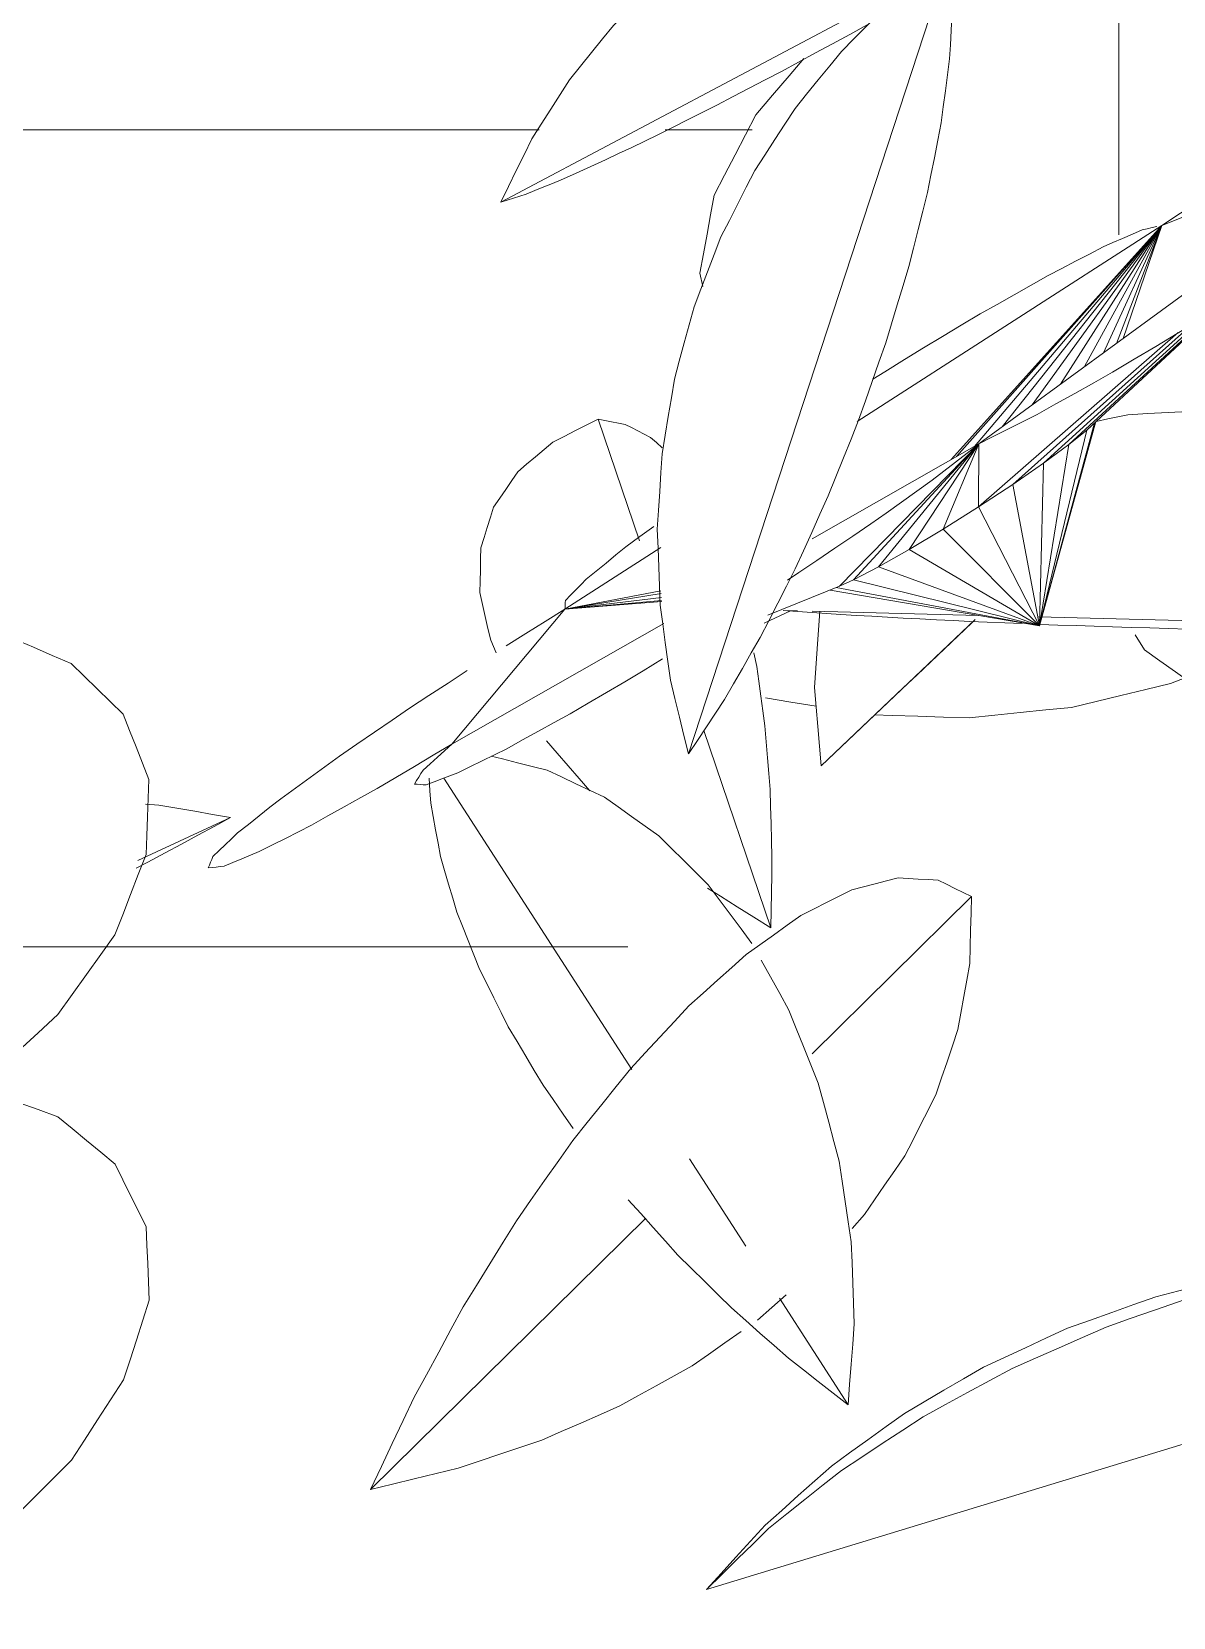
# Model space of a CAD drawing. Header units: metres. Extents: x 13.9 to 26.7, y -0.2 to 3.2.
# Drawn here: x 16.7628 to 16.8226, y 2.5649 to 2.6479 of the extents above; entities that cross this region are included whole.
import ezdxf

# ---------------------------------------------------------------- set-up
doc = ezdxf.new("R2010")
doc.units = ezdxf.units.M
doc.linetypes.add('_Pontos', pattern=[0.002, 0, -0.002])
for name, color, linetype, lineweight in [('Importações nas famílias', 10, 'Continuous', 5), ('Níveis', 50, 'Continuous', 9), ('Quadro estrutural', 7, 'Continuous', 5), ('Vegetação', 7, 'Continuous', 5)]:
    doc.layers.add(name, color=color, linetype=linetype, lineweight=lineweight)

# ---------------------------------------------------------------- blocks, each defined once
blk = doc.blocks.new('Planta_pergolado_12200 - plantas pergolado_skp_Component_12-V1483-Corte 1')
at = {"layer": 'Importações nas famílias'}
for p, q in [((16.768776, 2.607466), (16.769488, 2.607419)), ((16.768387, 2.604511), (16.773236, 2.606767))]:
    blk.add_line(p, q, dxfattribs=at)
at = {"layer": 'Importações nas famílias', "flags": 128}
for points in [[(16.769488, 2.607419), (16.770425, 2.607256), (16.771362, 2.607093), (16.772299, 2.60693), (16.773236, 2.606767)], [(16.773236, 2.606767), (16.772382, 2.606303), (16.771528, 2.605839), (16.770674, 2.605376), (16.76982, 2.604912)], [(16.76982, 2.604912), (16.768909, 2.604432), (16.768299, 2.60411)]]:
    blk.add_lwpolyline(points, dxfattribs=at)
blk = doc.blocks.new('Planta_pergolado_12200 - plantas pergolado_skp_Component_12-V1485-Corte 1')
at = {"layer": 'Importações nas famílias'}
for p, q in [((16.7925, 2.627627), (16.794665, 2.621252)), ((16.787162, 2.615395), (16.786869, 2.616048)), ((16.800663, 2.615385), (16.800809, 2.614676)), ((16.798037, 2.611321), (16.801545, 2.600988))]:
    blk.add_line(p, q, dxfattribs=at)
at = {"layer": 'Importações nas famílias', "flags": 128}
for points in [[(16.790132, 2.626427), (16.790724, 2.626727), (16.791316, 2.627027), (16.791908, 2.627327), (16.7925, 2.627627)], [(16.7925, 2.627627), (16.792853, 2.627559), (16.793206, 2.627491), (16.793558, 2.627423), (16.793911, 2.627355)], [(16.793911, 2.627355), (16.794244, 2.627184), (16.794577, 2.627013), (16.794909, 2.626842), (16.795242, 2.626671)], [(16.795242, 2.626671), (16.795551, 2.626399), (16.79586, 2.626128)], [(16.788292, 2.624879), (16.788752, 2.625266), (16.789212, 2.625653), (16.789672, 2.62604), (16.790132, 2.626427)], [(16.787023, 2.623021), (16.787341, 2.623486), (16.787658, 2.62395), (16.787975, 2.624415), (16.788292, 2.624879)], [(16.786355, 2.620896), (16.786522, 2.621427), (16.786689, 2.621958), (16.786856, 2.62249), (16.787023, 2.623021)], [(16.786303, 2.618553), (16.786316, 2.619138), (16.786329, 2.619724), (16.786342, 2.62031), (16.786355, 2.620896)], [(16.786869, 2.616048), (16.786728, 2.616674), (16.786586, 2.6173), (16.786445, 2.617926), (16.786303, 2.618553)], [(16.800809, 2.614676), (16.800916, 2.6139), (16.801023, 2.613123), (16.80113, 2.612346), (16.801237, 2.611569)], [(16.79207, 2.608156), (16.791499, 2.608814), (16.790929, 2.609472), (16.790358, 2.61013), (16.789787, 2.610788)], [(16.801237, 2.611569), (16.801304, 2.610734), (16.801371, 2.609898), (16.801438, 2.609063), (16.801504, 2.608227)], [(16.801504, 2.608227), (16.80153, 2.607342), (16.801556, 2.606457), (16.801582, 2.605572), (16.801607, 2.604687)], [(16.801607, 2.604687), (16.801592, 2.603762), (16.801576, 2.602837), (16.801561, 2.601913), (16.801545, 2.600988)], [(16.801545, 2.600988), (16.800664, 2.601541), (16.799782, 2.602093), (16.798901, 2.602646), (16.798233, 2.603064)]]:
    blk.add_lwpolyline(points, dxfattribs=at)
blk = doc.blocks.new('Planta_pergolado_12200 - plantas pergolado_skp_Component_12-V1486-Corte 1')
at = {"layer": 'Importações nas famílias'}
for p, q in [((16.802952, 2.617587), (16.802199, 2.617606)), ((16.812418, 2.617353), (16.803717, 2.617568)), ((16.846412, 2.616512), (16.815558, 2.617275))]:
    blk.add_line(p, q, dxfattribs=at)
at = {"layer": 'Importações nas famílias', "flags": 128}
for points in [[(16.818587, 2.627514), (16.819202, 2.627644), (16.820242, 2.627862)], [(16.820242, 2.627862), (16.821304, 2.627918), (16.822366, 2.627974), (16.823429, 2.62803), (16.824491, 2.628086)], [(16.824491, 2.628086), (16.825551, 2.627977), (16.82661, 2.627869), (16.82767, 2.627761), (16.828729, 2.627652)], [(16.828729, 2.627652), (16.829761, 2.627383), (16.830793, 2.627113), (16.831825, 2.626843), (16.832857, 2.626573)], [(16.832857, 2.626573), (16.833837, 2.626148), (16.834817, 2.625723), (16.835797, 2.625298), (16.836777, 2.624873)], [(16.836777, 2.624873), (16.837683, 2.624302), (16.838588, 2.623732), (16.839493, 2.623162), (16.840398, 2.622591)], [(16.840398, 2.622591), (16.841208, 2.621889), (16.842017, 2.621187), (16.842826, 2.620485), (16.843635, 2.619783)], [(16.843635, 2.619783), (16.844329, 2.618965), (16.845023, 2.618147), (16.845717, 2.61733), (16.846412, 2.616512)], [(16.80521, 2.617399), (16.804457, 2.617451), (16.803704, 2.617502), (16.802952, 2.617554), (16.802199, 2.617606)], [(16.808477, 2.617208), (16.80766, 2.617256), (16.806844, 2.617303), (16.806027, 2.617351), (16.80521, 2.617399)], [(16.811965, 2.617035), (16.811093, 2.617078), (16.810221, 2.617121), (16.809349, 2.617164), (16.808477, 2.617208)], [(16.814716, 2.616919), (16.813799, 2.616958), (16.812882, 2.616996), (16.811965, 2.617035)], [(16.819443, 2.616749), (16.81849, 2.616782), (16.817538, 2.616815), (16.816586, 2.616848), (16.815634, 2.616881)], [(16.82335, 2.616639), (16.822373, 2.616667), (16.821397, 2.616694), (16.82042, 2.616721), (16.819443, 2.616749)], [(16.827313, 2.616554), (16.826322, 2.616575), (16.825331, 2.616597), (16.824341, 2.616618), (16.82335, 2.616639)], [(16.831286, 2.616494), (16.830292, 2.616509), (16.829299, 2.616524), (16.828306, 2.616539), (16.827313, 2.616554)], [(16.835225, 2.616459), (16.834241, 2.616468), (16.833256, 2.616477), (16.832271, 2.616485), (16.831286, 2.616494)], [(16.839088, 2.616451), (16.838122, 2.616453), (16.837157, 2.616455), (16.836191, 2.616457), (16.835225, 2.616459)], [(16.842831, 2.616469), (16.841895, 2.616464), (16.840959, 2.61646), (16.840024, 2.616455), (16.839088, 2.616451)], [(16.846412, 2.616512), (16.845516, 2.616501), (16.844621, 2.61649), (16.843726, 2.616479), (16.842831, 2.616469)]]:
    blk.add_lwpolyline(points, dxfattribs=at)
blk = doc.blocks.new('Planta_pergolado_12200 - plantas pergolado_skp_Component_12-V1479-Corte 1')
at = {"layer": 'Importações nas famílias'}
for p, q in [((16.716174, 2.50969), (16.706561, 2.500573)), ((16.695176, 2.489775), (16.687097, 2.482112))]:
    blk.add_line(p, q, dxfattribs=at)
at = {"layer": 'Importações nas famílias', "flags": 128}
for points in [[(16.714141, 2.509972), (16.715158, 2.509831), (16.716174, 2.50969)], [(16.716174, 2.50969), (16.715807, 2.50934), (16.715439, 2.50899), (16.715071, 2.50864), (16.714703, 2.50829)], [(16.714703, 2.50829), (16.714272, 2.50788), (16.713841, 2.50747), (16.71341, 2.50706), (16.712979, 2.50665)], [(16.712979, 2.50665), (16.712489, 2.506184), (16.712, 2.505719), (16.71151, 2.505254), (16.711021, 2.504789)], [(16.711021, 2.504789), (16.710478, 2.504273), (16.709935, 2.503758), (16.709393, 2.503242), (16.70885, 2.502727)], [(16.70885, 2.502727), (16.70826, 2.502167), (16.70767, 2.501608), (16.707081, 2.501048)], [(16.686754, 2.486206), (16.686824, 2.487214), (16.686893, 2.488223), (16.686963, 2.489231), (16.68703, 2.490189)], [(16.695004, 2.489599), (16.694285, 2.488918), (16.693566, 2.488237), (16.692847, 2.487556)], [(16.692847, 2.487556), (16.692126, 2.486873), (16.691404, 2.48619), (16.690683, 2.485507), (16.689961, 2.484823)], [(16.687097, 2.482112), (16.687011, 2.483136), (16.686925, 2.484159), (16.686839, 2.485183), (16.686754, 2.486206)], [(16.689961, 2.484823), (16.689245, 2.484146), (16.688529, 2.483468), (16.687813, 2.48279), (16.687097, 2.482112)]]:
    blk.add_lwpolyline(points, dxfattribs=at)
blk = doc.blocks.new('Planta_pergolado_12200 - plantas pergolado_skp_Component_12-V1487-Corte 1')
at = {"layer": 'Importações nas famílias'}
for p, q in [((16.794267, 2.593569), (16.784422, 2.608834)), ((16.800233, 2.584318), (16.797287, 2.588887)), ((16.805593, 2.576007), (16.801993, 2.581589))]:
    blk.add_line(p, q, dxfattribs=at)
at = {"layer": 'Importações nas famílias', "flags": 128}
for points in [[(16.786892, 2.609982), (16.787493, 2.609831), (16.788271, 2.609635), (16.78905, 2.60944), (16.789828, 2.609245)], [(16.789828, 2.609245), (16.79058, 2.60889), (16.791333, 2.608536), (16.792085, 2.608182), (16.792837, 2.607828)], [(16.783729, 2.60751), (16.783689, 2.608171), (16.783649, 2.608832)], [(16.784238, 2.60472), (16.784111, 2.605418), (16.783983, 2.606115), (16.783856, 2.606812), (16.783729, 2.60751)], [(16.792837, 2.607828), (16.793546, 2.607324), (16.794255, 2.606819), (16.794963, 2.606314), (16.795672, 2.60581)], [(16.795672, 2.60581), (16.796321, 2.605167), (16.796969, 2.604524), (16.797617, 2.603881), (16.798266, 2.603237)], [(16.785092, 2.601817), (16.784878, 2.602543), (16.784665, 2.603268), (16.784451, 2.603994), (16.784238, 2.60472)], [(16.798266, 2.603237), (16.798839, 2.602471), (16.799412, 2.601704), (16.799985, 2.600938), (16.800558, 2.600171)], [(16.786282, 2.598832), (16.785984, 2.599578), (16.785687, 2.600324), (16.785389, 2.60107), (16.785092, 2.601817)], [(16.801042, 2.599299), (16.801526, 2.598427), (16.80201, 2.597554), (16.802494, 2.596682)], [(16.787793, 2.595798), (16.787415, 2.596556), (16.787037, 2.597315), (16.786659, 2.598073), (16.786282, 2.598832)], [(16.802494, 2.596682), (16.802877, 2.595725), (16.803261, 2.594768), (16.803645, 2.593811), (16.804028, 2.592854)], [(16.789611, 2.592749), (16.789156, 2.593511), (16.788702, 2.594274), (16.788248, 2.595036), (16.787793, 2.595798)], [(16.791188, 2.590477), (16.790662, 2.591235), (16.790136, 2.591992), (16.789611, 2.592749)], [(16.804028, 2.592854), (16.804303, 2.591834), (16.804577, 2.590814), (16.804852, 2.589794), (16.805126, 2.588774)], [(16.805126, 2.588774), (16.805285, 2.587716), (16.805443, 2.586657), (16.805602, 2.585599), (16.805761, 2.584541)], [(16.796678, 2.583852), (16.796028, 2.584575), (16.795378, 2.585297), (16.794728, 2.58602), (16.794078, 2.586743)], [(16.805761, 2.584541), (16.8058, 2.583468), (16.805839, 2.582396), (16.805879, 2.581324), (16.805918, 2.580251)], [(16.799486, 2.581079), (16.798784, 2.581772), (16.798082, 2.582465), (16.79738, 2.583159), (16.796678, 2.583852)], [(16.802468, 2.578454), (16.801723, 2.57911), (16.800977, 2.579766), (16.800231, 2.580422), (16.799486, 2.581079)], [(16.805918, 2.580251), (16.805837, 2.57919), (16.805756, 2.578129), (16.805675, 2.577068), (16.805593, 2.576007)], [(16.805593, 2.576007), (16.804812, 2.576619), (16.804031, 2.577231), (16.80325, 2.577842), (16.802468, 2.578454)]]:
    blk.add_lwpolyline(points, dxfattribs=at)
blk = doc.blocks.new('Planta_pergolado_12200 - plantas pergolado_skp_Component_17-V1488-Corte 1')
at = {"layer": 'Importações nas famílias'}
for p, q in [((16.812436, 2.626329), (16.835434, 2.64312)), ((16.822037, 2.637771), (16.835434, 2.64312)), ((16.822037, 2.637771), (16.80607, 2.627512)), ((16.822037, 2.637771), (16.811003, 2.625513)), ((16.822037, 2.637771), (16.81127, 2.625665)), ((16.822037, 2.637771), (16.812211, 2.626201)), ((16.822037, 2.637771), (16.813667, 2.627228)), ((16.822037, 2.637771), (16.815245, 2.62838)), ((16.822037, 2.637771), (16.816722, 2.629458)), ((16.822037, 2.637771), (16.817988, 2.630383)), ((16.822037, 2.637771), (16.818975, 2.631103)), ((16.822037, 2.637771), (16.819648, 2.631595)), ((16.820003, 2.631854), (16.822037, 2.637771)), ((16.825024, 2.633477), (16.818097, 2.627061)), ((16.814227, 2.624214), (16.823712, 2.63267)), ((16.815839, 2.625327), (16.824356, 2.633061)), ((16.824356, 2.632923), (16.817159, 2.626298)), ((16.822881, 2.632159), (16.812431, 2.623034)), ((16.818571, 2.6275), (16.815628, 2.616804)), ((16.815628, 2.616804), (16.818511, 2.627445)), ((16.815628, 2.616804), (16.818097, 2.627061)), ((16.818097, 2.627061), (16.817159, 2.626298)), ((16.812436, 2.626329), (16.803717, 2.621363)), ((16.805148, 2.61889), (16.812436, 2.626329)), ((16.805882, 2.619212), (16.812436, 2.626329)), ((16.807186, 2.61989), (16.812436, 2.626329)), ((16.808787, 2.620796), (16.812436, 2.626329)), ((16.810576, 2.621869), (16.812436, 2.626329)), ((16.812431, 2.623034), (16.812436, 2.626329)), ((16.815628, 2.616804), (16.817159, 2.626298)), ((16.817159, 2.626298), (16.815839, 2.625327)), ((16.815839, 2.625327), (16.814227, 2.624214)), ((16.815628, 2.616804), (16.815839, 2.625327)), ((16.814227, 2.624214), (16.812431, 2.623034)), ((16.815628, 2.616804), (16.814227, 2.624214)), ((16.810576, 2.621869), (16.812431, 2.623034)), ((16.815628, 2.616804), (16.812431, 2.623034)), ((16.808787, 2.620796), (16.810576, 2.621869)), ((16.815628, 2.616804), (16.810576, 2.621869)), ((16.795791, 2.620907), (16.790759, 2.617674)), ((16.807186, 2.61989), (16.808787, 2.620796)), ((16.815628, 2.616804), (16.808787, 2.620796)), ((16.802417, 2.619205), (16.803014, 2.61959)), ((16.805148, 2.61889), (16.805882, 2.619212)), ((16.805882, 2.619212), (16.807186, 2.61989)), ((16.815628, 2.616804), (16.805882, 2.619212)), ((16.815628, 2.616804), (16.807186, 2.61989)), ((16.795782, 2.618645), (16.790759, 2.617674)), ((16.795794, 2.618505), (16.790759, 2.617674)), ((16.795812, 2.618293), (16.790759, 2.617674)), ((16.801392, 2.617358), (16.805148, 2.61889)), ((16.815628, 2.616804), (16.804649, 2.618681)), ((16.815628, 2.616804), (16.804964, 2.618809)), ((16.784825, 2.610603), (16.790759, 2.617674)), ((16.795826, 2.618132), (16.790759, 2.617674)), ((16.790759, 2.617674), (16.795831, 2.61808)), ((16.795932, 2.616929), (16.784825, 2.610603)), ((16.794857, 2.614442), (16.795879, 2.615073))]:
    blk.add_line(p, q, dxfattribs=at)
at = {"layer": 'Importações nas famílias', "flags": 128}
for points in [[(16.823998, 2.639072), (16.823017, 2.638421), (16.822037, 2.637771)], [(16.820996, 2.637546), (16.820488, 2.637322), (16.819979, 2.637099), (16.81947, 2.636875), (16.818961, 2.636651)], [(16.821777, 2.637715), (16.821517, 2.637659), (16.821257, 2.637602), (16.820996, 2.637546)], [(16.818961, 2.636651), (16.818238, 2.636276), (16.817515, 2.6359), (16.816792, 2.635524), (16.816069, 2.635148)], [(16.816069, 2.635148), (16.815182, 2.634646), (16.814294, 2.634144), (16.813406, 2.633641), (16.812519, 2.633139)], [(16.812519, 2.633139), (16.811527, 2.632545), (16.810535, 2.63195), (16.809543, 2.631356), (16.808551, 2.630761)], [(16.819452, 2.630087), (16.820581, 2.630763), (16.82171, 2.631439), (16.82284, 2.632115), (16.823969, 2.632791)], [(16.808551, 2.630761), (16.807522, 2.630115), (16.806895, 2.629721)], [(16.815495, 2.627869), (16.816484, 2.628424), (16.817473, 2.628978), (16.818463, 2.629532), (16.819452, 2.630087)], [(16.812436, 2.626329), (16.8132, 2.626714), (16.813965, 2.627099), (16.81473, 2.627484), (16.815495, 2.627869)], [(16.809997, 2.624437), (16.810607, 2.62491), (16.811216, 2.625383), (16.811826, 2.625856), (16.812436, 2.626329)], [(16.806783, 2.622139), (16.807587, 2.622714), (16.80839, 2.623288), (16.809193, 2.623863), (16.809997, 2.624437)], [(16.795416, 2.622014), (16.794684, 2.621476), (16.793952, 2.620938)], [(16.803014, 2.61959), (16.803957, 2.620228), (16.804899, 2.620865), (16.805841, 2.621502), (16.806783, 2.622139)], [(16.793952, 2.620938), (16.793432, 2.620515), (16.792913, 2.620092), (16.792393, 2.61967), (16.791873, 2.619247)], [(16.791873, 2.619247), (16.791601, 2.618969), (16.791329, 2.618691), (16.791056, 2.618412), (16.790784, 2.618134)], [(16.790759, 2.617674), (16.789732, 2.617035), (16.788705, 2.616396), (16.787678, 2.615756)], [(16.790784, 2.618134), (16.790778, 2.618019), (16.790771, 2.617904), (16.790765, 2.617789), (16.790759, 2.617674)], [(16.785644, 2.614461), (16.784636, 2.613805), (16.783629, 2.613148), (16.782621, 2.612492)], [(16.791025, 2.612193), (16.791983, 2.612755), (16.792941, 2.613318), (16.793899, 2.61388), (16.794857, 2.614442)], [(16.782621, 2.612492), (16.781702, 2.611864), (16.780783, 2.611236), (16.779863, 2.610608), (16.778944, 2.60998)], [(16.787711, 2.610372), (16.788539, 2.610827), (16.789368, 2.611282), (16.790196, 2.611738), (16.791025, 2.612193)], [(16.778944, 2.60998), (16.778175, 2.609423), (16.777407, 2.608866), (16.776638, 2.608309), (16.775869, 2.607751)], [(16.780919, 2.608286), (16.781896, 2.608865), (16.782872, 2.609444), (16.783849, 2.610024), (16.784825, 2.610603)], [(16.784825, 2.610603), (16.78445, 2.610264), (16.784076, 2.609925), (16.783701, 2.609586), (16.783327, 2.609247)], [(16.785141, 2.609102), (16.785784, 2.609419), (16.786426, 2.609737), (16.787069, 2.610054), (16.787711, 2.610372)], [(16.783327, 2.609247), (16.783213, 2.609065), (16.783099, 2.608883), (16.782986, 2.608702), (16.782872, 2.60852)], [(16.782872, 2.60852), (16.783026, 2.608507), (16.783181, 2.608495), (16.783336, 2.608483), (16.783491, 2.60847)], [(16.783491, 2.60847), (16.783903, 2.608628), (16.784316, 2.608786), (16.784728, 2.608944), (16.785141, 2.609102)], [(16.775869, 2.607751), (16.775304, 2.607303), (16.774738, 2.606855), (16.774173, 2.606406), (16.773607, 2.605958)], [(16.777482, 2.606368), (16.778342, 2.606848), (16.779201, 2.607327), (16.78006, 2.607807), (16.780919, 2.608286)], [(16.773607, 2.605958), (16.773283, 2.605649), (16.77296, 2.60534), (16.772636, 2.605031), (16.772312, 2.604722)], [(16.774748, 2.60498), (16.775432, 2.605327), (16.776115, 2.605674), (16.776799, 2.606021), (16.777482, 2.606368)], [(16.772902, 2.604216), (16.773364, 2.604407), (16.773825, 2.604598), (16.774287, 2.604789), (16.774748, 2.60498)], [(16.772312, 2.604722), (16.772252, 2.604573), (16.772192, 2.604425), (16.772132, 2.604276), (16.772072, 2.604128)], [(16.772072, 2.604128), (16.772279, 2.60415), (16.772487, 2.604172), (16.772695, 2.604194), (16.772902, 2.604216)]]:
    blk.add_lwpolyline(points, dxfattribs=at)
blk = doc.blocks.new('Planta_pergolado_12200 - plantas pergolado_skp_Component_16-V1489-Corte 1')
for name, p in [('Planta_pergolado_12200 - plantas pergolado_skp_Component_17-V1488-Corte 1', (0, 0)), ('Planta_pergolado_12200 - plantas pergolado_skp_Component_12-V1479-Corte 1', (0.11708, 0.127369)), ('Planta_pergolado_12200 - plantas pergolado_skp_Component_12-V1485-Corte 1', (0, 0)), ('Planta_pergolado_12200 - plantas pergolado_skp_Component_12-V1486-Corte 1', (0, 0)), ('Planta_pergolado_12200 - plantas pergolado_skp_Component_12-V1487-Corte 1', (0, 0)), ('Planta_pergolado_12200 - plantas pergolado_skp_Component_12-V1483-Corte 1', (0, 0))]:
    blk.add_blockref(name, p)
blk = doc.blocks.new('Planta_pergolado_12200 - plantas pergolado_skp_-3067456-Corte 1')
blk.add_blockref('Planta_pergolado_12200 - plantas pergolado_skp_Component_16-V1489-Corte 1', (0, 0))
blk = doc.blocks.new('Planta_pergolado_12200 - plantas pergolado_skp_Component_12-V1793-Corte 1')
at = {"layer": 'Importações nas famílias'}
blk.add_line((16.798178, 2.56634), (16.851138, 2.58247), dxfattribs=at)
at = {"layer": 'Importações nas famílias', "flags": 128}
for points in [[(16.83908, 2.584386), (16.837881, 2.584297), (16.836681, 2.584207), (16.835482, 2.584118), (16.834282, 2.584028)], [(16.843557, 2.584242), (16.842438, 2.584278), (16.841319, 2.584314), (16.8402, 2.58435), (16.83908, 2.584386)], [(16.847608, 2.583598), (16.846595, 2.583759), (16.845583, 2.58392), (16.84457, 2.584081), (16.843557, 2.584242)], [(16.826518, 2.582892), (16.827746, 2.583091), (16.828974, 2.583291), (16.830202, 2.58349), (16.831431, 2.583689)], [(16.834282, 2.584028), (16.833031, 2.583815), (16.831779, 2.583602), (16.830527, 2.583389), (16.829276, 2.583176)], [(16.831431, 2.583689), (16.832674, 2.583779), (16.833918, 2.583868)], [(16.851138, 2.58247), (16.850255, 2.582752), (16.849373, 2.583034), (16.84849, 2.583316), (16.847608, 2.583598)], [(16.82172, 2.581665), (16.822919, 2.581972), (16.824119, 2.582278), (16.825318, 2.582585), (16.826518, 2.582892)], [(16.829276, 2.583176), (16.828001, 2.582844), (16.826727, 2.582512), (16.825452, 2.582181), (16.824178, 2.581849)], [(16.824178, 2.581849), (16.822911, 2.581407), (16.821644, 2.580964), (16.820376, 2.580522), (16.819109, 2.580079)], [(16.817091, 2.580021), (16.818248, 2.580432), (16.819405, 2.580843), (16.820563, 2.581254), (16.82172, 2.581665)], [(16.819109, 2.580079), (16.817879, 2.579536), (16.816648, 2.578993), (16.815418, 2.578451), (16.814187, 2.577908)], [(16.812682, 2.577978), (16.813784, 2.578489), (16.814886, 2.579), (16.815989, 2.57951), (16.817091, 2.580021)], [(16.808542, 2.57556), (16.809577, 2.576165), (16.810612, 2.576769), (16.811647, 2.577374), (16.812682, 2.577978)], [(16.814187, 2.577908), (16.813023, 2.577277), (16.811858, 2.576647), (16.810693, 2.576016), (16.809529, 2.575386)], [(16.804717, 2.572793), (16.805673, 2.573485), (16.806629, 2.574177), (16.807585, 2.574869), (16.808542, 2.57556)], [(16.809529, 2.575386), (16.808457, 2.574682), (16.807386, 2.573979), (16.806314, 2.573275), (16.805242, 2.572572)], [(16.801249, 2.569708), (16.802116, 2.57048), (16.802983, 2.571251), (16.80385, 2.572022), (16.804717, 2.572793)], [(16.805242, 2.572572), (16.804289, 2.571812), (16.803336, 2.571052), (16.802382, 2.570293), (16.801429, 2.569533)], [(16.798178, 2.56634), (16.798946, 2.567182), (16.799713, 2.568024), (16.800481, 2.568866), (16.801249, 2.569708)], [(16.801429, 2.569533), (16.800616, 2.568734), (16.799803, 2.567936), (16.79899, 2.567138), (16.798178, 2.56634)]]:
    blk.add_lwpolyline(points, dxfattribs=at)
blk = doc.blocks.new('Planta_pergolado_12200 - plantas pergolado_skp_Component_16-V1797-Corte 1')
blk.add_blockref('Planta_pergolado_12200 - plantas pergolado_skp_Component_12-V1793-Corte 1', (0, 0))
blk = doc.blocks.new('Planta_pergolado_12200 - plantas pergolado_skp_-V1798-Corte 1')
blk.add_blockref('Planta_pergolado_12200 - plantas pergolado_skp_Component_16-V1797-Corte 1', (0, 0))
blk = doc.blocks.new('Planta_pergolado_12200 - plantas pergolado_skp_-3067460-Corte 1')
blk.add_blockref('Planta_pergolado_12200 - plantas pergolado_skp_-V1798-Corte 1', (0, 0))
blk = doc.blocks.new('Planta_pergolado_12200 - plantas pergolado_skp_-3067465-Corte 1')
for name in ['Planta_pergolado_12200 - plantas pergolado_skp_-3067456-Corte 1', 'Planta_pergolado_12200 - plantas pergolado_skp_-3067460-Corte 1']:
    blk.add_blockref(name, (0, 0))
blk = doc.blocks.new('Planta_pergolado_12200 - plantas pergolado_skp_Component_12-V2080-Corte 1')
at = {"layer": 'Importações nas famílias'}
for p, q in [((16.847611, 2.564776), (16.842545, 2.559439)), ((16.827684, 2.543788), (16.820017, 2.535714))]:
    blk.add_line(p, q, dxfattribs=at)
at = {"layer": 'Importações nas famílias', "flags": 128}
for points in [[(16.845566, 2.56495), (16.846589, 2.564863), (16.847611, 2.564776)], [(16.847611, 2.564776), (16.847263, 2.564407), (16.846914, 2.564038), (16.846565, 2.563669), (16.846216, 2.5633)], [(16.846216, 2.5633), (16.845807, 2.562868), (16.845398, 2.562436), (16.844989, 2.562004), (16.84458, 2.561572)], [(16.84458, 2.561572), (16.844115, 2.561081), (16.84365, 2.560591), (16.843186, 2.560101), (16.842721, 2.559611)], [(16.81946, 2.539784), (16.819477, 2.540794), (16.819494, 2.541805), (16.819511, 2.542815), (16.819528, 2.543776)], [(16.827521, 2.543603), (16.826839, 2.542886), (16.826157, 2.542168), (16.825474, 2.541451)], [(16.825474, 2.541451), (16.82479, 2.540731), (16.824105, 2.540011), (16.82342, 2.539291), (16.822735, 2.538571)], [(16.820017, 2.535714), (16.819878, 2.536731), (16.819738, 2.537749), (16.819599, 2.538766), (16.81946, 2.539784)], [(16.822735, 2.538571), (16.822056, 2.537856), (16.821376, 2.537142), (16.820697, 2.536428), (16.820017, 2.535714)]]:
    blk.add_lwpolyline(points, dxfattribs=at)
blk = doc.blocks.new('Planta_pergolado_12200 - plantas pergolado_skp_Component_16-V2082-Corte 1')
blk.add_blockref('Planta_pergolado_12200 - plantas pergolado_skp_Component_12-V2080-Corte 1', (0, 0))
blk = doc.blocks.new('Planta_pergolado_12200 - plantas pergolado_skp_Component_12-V2107-Corte 1')
at = {"layer": 'Importações nas famílias'}
for p, q in [((16.736142, 2.671856), (16.748829, 2.678586)), ((16.712578, 2.659357), (16.734356, 2.670909)), ((16.73178, 2.668651), (16.73086, 2.668143))]:
    blk.add_line(p, q, dxfattribs=at)
at = {"layer": 'Importações nas famílias', "flags": 128}
for points in [[(16.737562, 2.678737), (16.738492, 2.678826), (16.739422, 2.678915), (16.740352, 2.679003), (16.741282, 2.679092)], [(16.741282, 2.679092), (16.742225, 2.679079), (16.743167, 2.679067), (16.74411, 2.679054), (16.745052, 2.679042)], [(16.745052, 2.679042), (16.745996, 2.678928), (16.746941, 2.678814), (16.747885, 2.6787), (16.748829, 2.678586)], [(16.733931, 2.677981), (16.734839, 2.67817), (16.735747, 2.678359), (16.736654, 2.678548), (16.737562, 2.678737)], [(16.748829, 2.678586), (16.748, 2.678078), (16.747172, 2.677571), (16.746343, 2.677063), (16.745514, 2.676555)], [(16.730432, 2.676831), (16.731307, 2.677119), (16.732182, 2.677406), (16.733057, 2.677694), (16.733931, 2.677981)], [(16.727102, 2.675302), (16.727935, 2.675684), (16.728767, 2.676067), (16.7296, 2.676449), (16.730432, 2.676831)], [(16.745514, 2.676555), (16.74463, 2.676028), (16.743745, 2.6755), (16.74286, 2.674973), (16.741976, 2.674445)], [(16.723979, 2.673409), (16.72476, 2.673882), (16.725541, 2.674355), (16.726322, 2.674829), (16.727102, 2.675302)], [(16.741976, 2.674445), (16.741056, 2.673911), (16.740136, 2.673376), (16.739216, 2.672842), (16.738296, 2.672307)], [(16.721098, 2.671173), (16.721818, 2.671732), (16.722539, 2.672291), (16.723259, 2.67285), (16.723979, 2.673409)], [(16.738296, 2.672307), (16.737362, 2.671777), (16.736429, 2.671248)], [(16.71849, 2.668621), (16.719142, 2.669259), (16.719794, 2.669897), (16.720446, 2.670535), (16.721098, 2.671173)], [(16.716184, 2.665779), (16.71676, 2.666489), (16.717337, 2.6672), (16.717913, 2.66791), (16.71849, 2.668621)], [(16.73086, 2.668143), (16.729965, 2.667661), (16.72907, 2.667179), (16.728174, 2.666697), (16.727279, 2.666215)], [(16.714206, 2.662679), (16.7147, 2.663454), (16.715195, 2.664229), (16.715689, 2.665004), (16.716184, 2.665779)], [(16.727279, 2.666215), (16.726435, 2.665774), (16.72559, 2.665333), (16.724746, 2.664892), (16.723901, 2.664451)], [(16.723901, 2.664451), (16.723128, 2.664062), (16.722354, 2.663672), (16.72158, 2.663283), (16.720807, 2.662893)], [(16.712578, 2.659357), (16.712985, 2.660187), (16.713392, 2.661018), (16.713799, 2.661849), (16.714206, 2.662679)], [(16.720807, 2.662893), (16.720122, 2.662564), (16.719437, 2.662235), (16.718753, 2.661906), (16.718068, 2.661577)], [(16.718068, 2.661577), (16.717488, 2.661316), (16.716909, 2.661055), (16.716329, 2.660795), (16.715749, 2.660534)], [(16.713905, 2.659788), (16.713573, 2.65968), (16.713241, 2.659572), (16.71291, 2.659465), (16.712578, 2.659357)], [(16.715749, 2.660534), (16.715288, 2.660347), (16.714827, 2.660161), (16.714366, 2.659974), (16.713905, 2.659788)]]:
    blk.add_lwpolyline(points, dxfattribs=at)
blk = doc.blocks.new('Planta_pergolado_12200 - plantas pergolado_skp_Component_12-V1516-Corte 1')
at = {"layer": 'Importações nas famílias'}
blk.add_line((16.711657, 2.709213), (16.727541, 2.750313), dxfattribs=at)
at = {"layer": 'Importações nas famílias', "flags": 128}
for points in [[(16.724443, 2.748092), (16.725217, 2.748647), (16.725992, 2.749202), (16.726767, 2.749758), (16.727541, 2.750313)], [(16.727541, 2.750313), (16.727542, 2.749685), (16.727542, 2.749056), (16.727543, 2.748428), (16.727544, 2.747799)], [(16.721588, 2.745536), (16.722301, 2.746175), (16.723015, 2.746814), (16.723729, 2.747453), (16.724443, 2.748092)], [(16.727544, 2.747799), (16.727466, 2.747061), (16.727388, 2.746324), (16.727311, 2.745586), (16.727233, 2.744848)], [(16.719007, 2.742674), (16.719652, 2.74339), (16.720297, 2.744105), (16.720942, 2.74482), (16.721588, 2.745536)], [(16.727233, 2.744848), (16.727079, 2.744018), (16.726925, 2.743188), (16.726771, 2.742358), (16.726617, 2.741528)], [(16.71673, 2.739538), (16.717299, 2.740322), (16.717869, 2.741106), (16.718438, 2.74189), (16.719007, 2.742674)], [(16.726617, 2.741528), (16.72639, 2.740625), (16.726163, 2.739722), (16.725936, 2.73882), (16.725709, 2.737917)], [(16.714782, 2.736163), (16.715269, 2.737007), (16.715756, 2.737851), (16.716243, 2.738695), (16.71673, 2.739538)], [(16.725709, 2.737917), (16.725414, 2.736963), (16.72512, 2.736009), (16.724826, 2.735055), (16.724531, 2.7341)], [(16.713184, 2.732586), (16.713584, 2.733481), (16.713983, 2.734375), (16.714382, 2.735269), (16.714782, 2.736163)], [(16.724531, 2.7341), (16.724176, 2.733117), (16.723821, 2.732134), (16.723466, 2.731151), (16.723111, 2.730168)], [(16.711955, 2.728847), (16.712262, 2.729782), (16.712569, 2.730717), (16.712877, 2.731652), (16.713184, 2.732586)], [(16.723111, 2.730168), (16.722704, 2.729178), (16.722296, 2.728189), (16.721889, 2.7272), (16.721482, 2.726211)], [(16.711107, 2.724988), (16.711319, 2.725953), (16.711531, 2.726918), (16.711743, 2.727883), (16.711955, 2.728847)], [(16.721482, 2.726211), (16.721032, 2.725238), (16.720582, 2.724266), (16.720132, 2.723294), (16.719682, 2.722322)], [(16.71065, 2.721051), (16.710764, 2.722035), (16.710879, 2.72302), (16.710993, 2.724004), (16.711107, 2.724988)], [(16.719682, 2.722322), (16.7192, 2.72139), (16.718718, 2.720458), (16.718235, 2.719526), (16.717753, 2.718594)], [(16.71059, 2.71708), (16.710605, 2.718073), (16.71062, 2.719066), (16.710635, 2.720058), (16.71065, 2.721051)], [(16.717753, 2.718594), (16.71725, 2.717724), (16.716747, 2.716854), (16.716244, 2.715984), (16.715741, 2.715113)], [(16.710927, 2.71312), (16.710843, 2.71411), (16.710758, 2.7151), (16.710674, 2.71609), (16.71059, 2.71708)], [(16.715741, 2.715113), (16.715229, 2.714325), (16.714717, 2.713538), (16.714205, 2.71275), (16.713693, 2.711962)], [(16.711657, 2.709213), (16.711474, 2.71019), (16.711292, 2.711166), (16.711109, 2.712143), (16.710927, 2.71312)], [(16.713693, 2.711962), (16.713184, 2.711275), (16.712675, 2.710587), (16.712166, 2.7099), (16.711657, 2.709213)]]:
    blk.add_lwpolyline(points, dxfattribs=at)
blk = doc.blocks.new('Planta_pergolado_12200 - plantas pergolado_skp_Component_16-V2124-Corte 1')
blk.add_blockref('Planta_pergolado_12200 - plantas pergolado_skp_Component_12-V2107-Corte 1', (0.07482, -0.020371))
at = {"rotation": 2.999999999999923}
blk.add_blockref('Planta_pergolado_12200 - plantas pergolado_skp_Component_12-V1516-Corte 1', (0.25026, -0.970025), dxfattribs=at)
blk = doc.blocks.new('Planta_pergolado_12200 - plantas pergolado_skp_-3067412-Corte 1')
for name in ['Planta_pergolado_12200 - plantas pergolado_skp_Component_16-V2124-Corte 1', 'Planta_pergolado_12200 - plantas pergolado_skp_Component_16-V2082-Corte 1']:
    blk.add_blockref(name, (0, 0))
blk = doc.blocks.new('Planta_pergolado_12200 - plantas pergolado_skp_Component_12-V2427-Corte 1')
at = {"layer": 'Importações nas famílias'}
for p, q in [((16.801194, 2.616947), (16.80257, 2.617596)), ((16.823341, 2.614113), (16.822486, 2.61378))]:
    blk.add_line(p, q, dxfattribs=at)
at = {"layer": 'Importações nas famílias', "flags": 128}
for points in [[(16.822486, 2.61378), (16.821188, 2.613469), (16.819889, 2.613157), (16.818591, 2.612846), (16.817292, 2.612535)], [(16.803915, 2.612592), (16.802593, 2.61281), (16.801272, 2.613029)], [(16.817292, 2.612535), (16.815954, 2.612398), (16.814617, 2.612262), (16.813279, 2.612125), (16.811941, 2.611989)], [(16.811941, 2.611989), (16.810596, 2.61203), (16.80925, 2.612072), (16.807905, 2.612113), (16.806981, 2.612142)]]:
    blk.add_lwpolyline(points, dxfattribs=at)
blk = doc.blocks.new('Planta_pergolado_12200 - plantas pergolado_skp_Component_17-V2429-Corte 1')
at = {"layer": 'Importações nas famílias'}
for p, q in [((16.819785, 2.637287), (16.819773, 2.656226)), ((16.797833, 2.635277), (16.797978, 2.634572)), ((16.820637, 2.616327), (16.821116, 2.615544))]:
    blk.add_line(p, q, dxfattribs=at)
at = {"layer": 'Importações nas famílias', "flags": 128}
for points in [[(16.803281, 2.646516), (16.802512, 2.645616), (16.801641, 2.644596), (16.800769, 2.643576)], [(16.800769, 2.643576), (16.800221, 2.64252), (16.799674, 2.641464), (16.799126, 2.640409), (16.798578, 2.639353)], [(16.798578, 2.639353), (16.798392, 2.638334), (16.798206, 2.637315), (16.798019, 2.636296), (16.797833, 2.635277)], [(16.821116, 2.615544), (16.821928, 2.614971), (16.82274, 2.614397), (16.823551, 2.613824), (16.824363, 2.613251)]]:
    blk.add_lwpolyline(points, dxfattribs=at)
blk = doc.blocks.new('Planta_pergolado_12200 - plantas pergolado_skp_Component_16-V2430-Corte 1')
for name in ['Planta_pergolado_12200 - plantas pergolado_skp_Component_17-V2429-Corte 1', 'Planta_pergolado_12200 - plantas pergolado_skp_Component_12-V2427-Corte 1']:
    blk.add_blockref(name, (0, 0))
blk = doc.blocks.new('Planta_pergolado_12200 - plantas pergolado_skp_Component_12-V2432-Corte 1')
at = {"layer": 'Importações nas famílias'}
for p, q in [((16.812064, 2.602627), (16.803717, 2.594396)), ((16.806447, 2.58597), (16.805801, 2.58525)), ((16.794989, 2.585788), (16.78057, 2.571568))]:
    blk.add_line(p, q, dxfattribs=at)
at = {"layer": 'Importações nas famílias', "flags": 128}
for points in [[(16.805796, 2.602982), (16.8064, 2.603138), (16.807005, 2.603293), (16.80761, 2.603448), (16.808215, 2.603604)], [(16.808215, 2.603604), (16.808741, 2.603574), (16.809268, 2.603544), (16.809794, 2.603514), (16.810321, 2.603484)], [(16.810321, 2.603484), (16.810756, 2.60327), (16.811192, 2.603056), (16.811628, 2.602841), (16.812064, 2.602627)], [(16.803121, 2.601634), (16.803789, 2.601971), (16.804458, 2.602308), (16.805127, 2.602645), (16.805796, 2.602982)], [(16.812064, 2.602627), (16.81204, 2.601749), (16.812016, 2.600872), (16.811991, 2.599994), (16.811967, 2.599116)], [(16.800252, 2.599592), (16.800969, 2.600102), (16.801686, 2.600613), (16.802403, 2.601124), (16.803121, 2.601634)], [(16.797257, 2.596902), (16.798006, 2.597575), (16.798754, 2.598247), (16.799503, 2.598919), (16.800252, 2.599592)], [(16.811967, 2.599116), (16.811812, 2.598251), (16.811657, 2.597386), (16.811502, 2.596522), (16.811347, 2.595657)], [(16.794206, 2.593629), (16.794969, 2.594448), (16.795731, 2.595266), (16.796494, 2.596084), (16.797257, 2.596902)], [(16.811347, 2.595657), (16.811064, 2.594815), (16.81078, 2.593972), (16.810496, 2.59313), (16.810212, 2.592288)], [(16.791171, 2.58985), (16.791929, 2.590795), (16.792688, 2.591739), (16.793447, 2.592684), (16.794206, 2.593629)], [(16.810212, 2.592288), (16.809802, 2.591478), (16.809392, 2.590668), (16.808982, 2.589857), (16.808572, 2.589047)], [(16.788222, 2.585652), (16.788959, 2.586701), (16.789696, 2.587751), (16.790433, 2.5888), (16.791171, 2.58985)], [(16.808572, 2.589047), (16.808041, 2.588278), (16.80751, 2.587508), (16.806979, 2.586739), (16.806447, 2.58597)], [(16.78543, 2.581134), (16.786128, 2.582263), (16.786826, 2.583393), (16.787524, 2.584522), (16.788222, 2.585652)], [(16.802351, 2.581766), (16.801596, 2.581104), (16.800841, 2.580441)], [(16.782859, 2.576402), (16.783501, 2.577585), (16.784144, 2.578768), (16.784787, 2.579951), (16.78543, 2.581134)], [(16.799987, 2.579844), (16.799132, 2.579247), (16.798277, 2.578649), (16.797423, 2.578052)], [(16.797423, 2.578052), (16.796477, 2.577526), (16.795532, 2.577), (16.794587, 2.576474), (16.793642, 2.575948)], [(16.78057, 2.571568), (16.781142, 2.572777), (16.781714, 2.573985), (16.782286, 2.575194), (16.782859, 2.576402)], [(16.793642, 2.575948), (16.792617, 2.575499), (16.791592, 2.575051), (16.790567, 2.574602), (16.789542, 2.574153)], [(16.789542, 2.574153), (16.788449, 2.573787), (16.787356, 2.573421), (16.786262, 2.573054), (16.785169, 2.572688)], [(16.785169, 2.572688), (16.784019, 2.572408), (16.782869, 2.572128), (16.781719, 2.571848), (16.78057, 2.571568)]]:
    blk.add_lwpolyline(points, dxfattribs=at)
blk = doc.blocks.new('Planta_pergolado_12200 - plantas pergolado_skp_Component_17-V2437-Corte 1')
at = {"layer": 'Importações nas famílias', "flags": 128}
for points in [[(16.764882, 2.614827), (16.763896, 2.615254), (16.762909, 2.615682), (16.761923, 2.61611), (16.760936, 2.616537)], [(16.767618, 2.612176), (16.766934, 2.612839), (16.76625, 2.613501), (16.765566, 2.614164), (16.764882, 2.614827)], [(16.768958, 2.608765), (16.768623, 2.609617), (16.768288, 2.61047), (16.767953, 2.611323), (16.767618, 2.612176)], [(16.768811, 2.604826), (16.768848, 2.60581), (16.768884, 2.606795), (16.768921, 2.60778), (16.768958, 2.608765)], [(16.767185, 2.600627), (16.767592, 2.601677), (16.767998, 2.602726), (16.768404, 2.603776), (16.768811, 2.604826)], [(16.764194, 2.596456), (16.764942, 2.597499), (16.765689, 2.598542), (16.766437, 2.599584), (16.767185, 2.600627)], [(16.760039, 2.592595), (16.761077, 2.59356), (16.762116, 2.594526), (16.763155, 2.595491), (16.764194, 2.596456)], [(16.764197, 2.59109), (16.763157, 2.591466), (16.762118, 2.591842), (16.761078, 2.592219), (16.760039, 2.592595)], [(16.767193, 2.588614), (16.766444, 2.589233), (16.765695, 2.589852), (16.764946, 2.590471), (16.764197, 2.59109)], [(16.768822, 2.585338), (16.768415, 2.586157), (16.768007, 2.586976), (16.7676, 2.587795), (16.767193, 2.588614)], [(16.768975, 2.581484), (16.768936, 2.582447), (16.768898, 2.583411), (16.76886, 2.584374), (16.768822, 2.585338)], [(16.767639, 2.577315), (16.767973, 2.578357), (16.768307, 2.579399), (16.768641, 2.580442), (16.768975, 2.581484)], [(16.764907, 2.573115), (16.76559, 2.574165), (16.766273, 2.575215), (16.766956, 2.576265), (16.767639, 2.577315)], [(16.760965, 2.56917), (16.76195, 2.570156), (16.762936, 2.571142), (16.763921, 2.572129), (16.764907, 2.573115)]]:
    blk.add_lwpolyline(points, dxfattribs=at)
blk = doc.blocks.new('Planta_pergolado_12200 - plantas pergolado_skp_Component_16-V2438-Corte 1')
for name in ['Planta_pergolado_12200 - plantas pergolado_skp_Component_17-V2437-Corte 1', 'Planta_pergolado_12200 - plantas pergolado_skp_Component_12-V2432-Corte 1']:
    blk.add_blockref(name, (0, 0))
blk = doc.blocks.new('Planta_pergolado_12200 - plantas pergolado_skp_-V2459-Corte 1')
for name in ['Planta_pergolado_12200 - plantas pergolado_skp_Component_16-V2430-Corte 1', 'Planta_pergolado_12200 - plantas pergolado_skp_Component_16-V2438-Corte 1']:
    blk.add_blockref(name, (0, 0))
blk = doc.blocks.new('Planta_pergolado_12200 - plantas pergolado_skp_-3067418-Corte 1')
blk.add_blockref('Planta_pergolado_12200 - plantas pergolado_skp_-V2459-Corte 1', (0, 0))
blk = doc.blocks.new('Planta_pergolado_12200 - plantas pergolado_skp_-3067421-Corte 1')
for name in ['Planta_pergolado_12200 - plantas pergolado_skp_-3067418-Corte 1', 'Planta_pergolado_12200 - plantas pergolado_skp_-3067412-Corte 1']:
    blk.add_blockref(name, (0, 0))
blk = doc.blocks.new('Planta_pergolado_12200 - Planta_pergolado_12200-3067476-Corte 1')
for name in ['Planta_pergolado_12200 - plantas pergolado_skp_-3067465-Corte 1', 'Planta_pergolado_12200 - plantas pergolado_skp_-3067421-Corte 1']:
    blk.add_blockref(name, (0, 0))
blk = doc.blocks.new('Tram - Tram-V4407-Corte 1')
at = {"layer": 'Quadro estrutural', "color": 10}
for p, q in [((16.789407, 2.642776), (16.72917, 2.642776)), ((16.800571, 2.642776), (16.796006, 2.642776))]:
    blk.add_line(p, q, dxfattribs=at)

msp = doc.modelspace()

# ---------------------------------------------------------------- linework, layer by layer
at = {"layer": 'Níveis', "color": 9, "linetype": '_Pontos'}
msp.add_line((13.894057, 2.6), (26.661636, 2.6), dxfattribs=at)

# ---------------------------------------------------------------- block references
at = {"layer": 'Quadro estrutural', "color": 10}
msp.add_blockref('Tram - Tram-V4407-Corte 1', (0, 0), dxfattribs=at)
at = {"layer": 'Vegetação', "color": 10}
msp.add_blockref('Planta_pergolado_12200 - Planta_pergolado_12200-3067476-Corte 1', (0, 0), dxfattribs=at)

doc.saveas('drawing.dxf')
